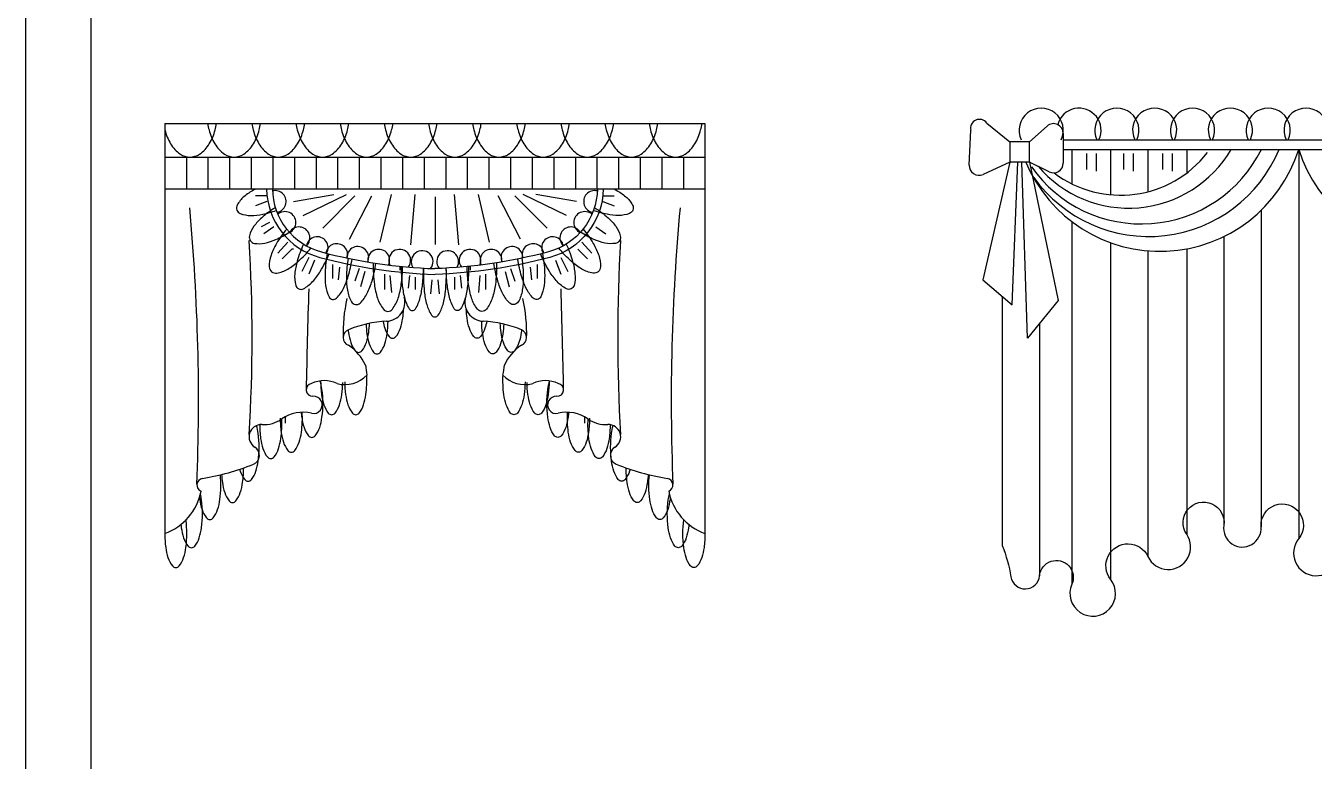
# Model space of a CAD drawing. Header units: inches. Extents: x 10 to 52.5, y 12.6 to 37.4.
# Drawn here: x 31.53 to 38.19, y 25.02 to 28.83 of the extents above; entities that cross this region are included whole.
import ezdxf

# ---------------------------------------------------------------- set-up
doc = ezdxf.new("R2010")
doc.units = ezdxf.units.IN
doc.header["$MEASUREMENT"] = 0
for name, color, linetype in [('02', 2, 'Continuous'), ('4', 4, 'Continuous'), ('kadrbm', 4, 'Continuous')]:
    doc.layers.add(name, color=color, linetype=linetype)

# ---------------------------------------------------------------- blocks, each defined once
blk = doc.blocks.new('kadrbm')
at = {"layer": 'kadrbm', "color": 4}
blk.add_lwpolyline([(0, 0), (0, 24.7972), (21, 24.7972), (21, 0), (0, 0)], close=True, dxfattribs=at)
blk.add_lwpolyline([(20.6631, 0.3257), (20.6631, 24.4603), (0.3369, 24.4603), (0.3369, 0.3257), (20.6631, 0.3257)], dxfattribs=at)

msp = doc.modelspace()

# ---------------------------------------------------------------- linework, layer by layer
at = {"layer": '02'}
for p, q in [((36.4085, 28.1052), (36.4169, 28.2852)), ((36.4987, 28.3222), (36.6191, 28.226)), ((36.721, 28.226), (36.811, 28.3065)), ((36.895, 28.2689), (36.895, 28.1153)), ((36.721, 28.226), (36.6191, 28.226)), ((36.6191, 28.226), (36.6191, 28.1207)), ((36.721, 28.1207), (36.721, 28.226)), ((32.2459, 28.1466), (35.0412, 28.1466)), ((32.3577, 28.1466), (32.3577, 27.9816)), ((32.4695, 28.1466), (32.4695, 27.9816)), ((32.5813, 28.1466), (32.5813, 27.9816)), ((32.6931, 28.1466), (32.6931, 27.9816)), ((32.8049, 28.1466), (32.8049, 27.9816)), ((32.9168, 28.1466), (32.9168, 27.9816)), ((33.0286, 28.1466), (33.0286, 27.9816)), ((33.1404, 28.1466), (33.1404, 27.9816)), ((33.2522, 28.1466), (33.2522, 27.9816)), ((33.364, 28.1466), (33.364, 27.9816)), ((33.4758, 28.1466), (33.4758, 27.9816)), ((33.5876, 28.1466), (33.5876, 27.9816)), ((33.6995, 28.1466), (33.6995, 27.9816)), ((33.8113, 28.1466), (33.8113, 27.9816)), ((33.9231, 28.1466), (33.9231, 27.9816)), ((34.0349, 28.1466), (34.0349, 27.9816)), ((34.1467, 28.1466), (34.1467, 27.9816)), ((34.2585, 28.1466), (34.2585, 27.9816)), ((34.3704, 28.1466), (34.3704, 27.9816)), ((34.4822, 28.1466), (34.4822, 27.9816)), ((34.594, 28.1466), (34.594, 27.9816)), ((34.7058, 28.1466), (34.7058, 27.9816)), ((34.8176, 28.1466), (34.8176, 27.9816)), ((34.9294, 28.1466), (34.9294, 27.9816)), ((36.895, 28.1859), (39.3314, 28.1859)), ((36.9395, 28.1859), (36.9395, 28.0082)), ((37.0148, 28.1654), (37.0148, 28.0818)), ((37.065, 28.1654), (37.065, 28.0735)), ((37.1403, 28.1859), (37.1403, 27.9518)), ((37.2073, 28.1654), (37.2073, 28.0818)), ((37.2575, 28.1654), (37.2575, 28.0735)), ((37.3328, 28.1859), (37.3328, 27.9673)), ((37.4081, 28.1654), (37.4081, 28.0818)), ((37.4583, 28.1654), (37.4583, 28.0735)), ((37.5336, 28.1859), (37.5336, 28.0635)), ((38.1132, 28.1859), (38.1132, 26.1731)), ((36.6191, 28.1207), (36.4785, 27.5122)), ((36.6191, 28.1207), (36.4798, 28.057)), ((36.721, 28.1207), (36.6191, 28.1207)), ((36.6302, 27.3822), (36.6591, 28.1207)), ((36.7097, 27.2089), (36.6808, 28.1207)), ((36.721, 28.1207), (36.8686, 27.4039)), ((36.822, 28.0702), (36.721, 28.1207)), ((32.2459, 27.9816), (35.0412, 27.9816)), ((32.7738, 27.9454), (32.7159, 27.9454)), ((32.9114, 27.9165), (33.1214, 27.9527)), ((32.9621, 27.8442), (33.1865, 27.9527)), ((33.0635, 27.7791), (33.23, 27.9454)), ((33.201, 27.7212), (33.3169, 27.9454)), ((33.3603, 27.7068), (33.4183, 27.9527)), ((33.5196, 27.6923), (33.5414, 27.9527)), ((33.6442, 27.9401), (33.6442, 27.695)), ((33.7675, 27.6923), (33.7458, 27.9527)), ((33.9268, 27.7068), (33.8689, 27.9527)), ((34.0861, 27.7212), (33.9702, 27.9454)), ((34.2237, 27.7791), (34.0571, 27.9454)), ((34.325, 27.8442), (34.1006, 27.9527)), ((34.3757, 27.9165), (34.1657, 27.9527)), ((34.5133, 27.9454), (34.5712, 27.9454)), ((32.7738, 27.9165), (32.7159, 27.8948)), ((34.5133, 27.9165), (34.5712, 27.8948)), ((37.9185, 27.8706), (37.9185, 26.2338)), ((32.7883, 27.808), (32.7449, 27.7863)), ((36.9395, 27.8127), (36.9395, 25.9372)), ((32.81, 27.7863), (32.7593, 27.7501)), ((34.4771, 27.7863), (34.5278, 27.7501)), ((37.726, 27.7355), (37.726, 26.2404)), ((32.8824, 27.7068), (32.8317, 27.6489)), ((32.9042, 27.6706), (32.8535, 27.62)), ((32.9114, 27.6706), (32.9042, 27.6706)), ((34.383, 27.6706), (34.4336, 27.62)), ((34.4047, 27.7068), (34.4554, 27.6489)), ((37.1403, 27.7035), (37.1403, 25.9624)), ((37.5336, 27.6717), (37.5336, 26.1954)), ((32.991, 27.6272), (32.9548, 27.5549)), ((33.02, 27.6127), (32.991, 27.5404)), ((34.2671, 27.6127), (34.2961, 27.5404)), ((34.2961, 27.6272), (34.3323, 27.5549)), ((37.3328, 27.6615), (37.3328, 26.0804)), ((33.1141, 27.591), (33.1141, 27.5187)), ((33.1503, 27.5766), (33.1431, 27.5115)), ((33.2517, 27.5693), (33.23, 27.5042)), ((33.2807, 27.5549), (33.259, 27.4753)), ((33.3821, 27.5404), (33.3821, 27.4609)), ((33.9051, 27.5404), (33.9051, 27.4609)), ((34.0064, 27.5549), (34.0282, 27.4753)), ((34.0354, 27.5693), (34.0571, 27.5042)), ((34.1368, 27.5766), (34.144, 27.5115)), ((34.173, 27.591), (34.173, 27.5187)), ((33.411, 27.5332), (33.4183, 27.4464)), ((33.5124, 27.5332), (33.5051, 27.4681)), ((33.5414, 27.5259), (33.5414, 27.4609)), ((33.6282, 27.5115), (33.621, 27.4392)), ((33.6589, 27.5115), (33.6661, 27.4392)), ((33.7458, 27.5259), (33.7458, 27.4609)), ((33.7747, 27.5332), (33.782, 27.4681)), ((33.8761, 27.5332), (33.8689, 27.4464)), ((36.4785, 27.5122), (36.6302, 27.3822)), ((36.8686, 27.4039), (36.7097, 27.2089)), ((36.7722, 27.2856), (36.7722, 25.9807))]:
    msp.add_line(p, q, dxfattribs=at)
for points in [[(32.2459, 28.2894, 0.001819), (32.2465, 28.2867, 0.07478), (32.2764, 28.2151, 0.106996), (32.3265, 28.162, 0.309503), (32.4263, 28.162)], [(32.4263, 28.162, 0.106996), (32.4764, 28.2151, 0.07478), (32.5062, 28.2867, 0.02241), (32.5131, 28.3205, 0.024754)], [(32.4681, 28.3205, 0.02241), (32.475, 28.2867, 0.07478), (32.5048, 28.2151, 0.106996), (32.5549, 28.162, 0.309503), (32.6547, 28.162)], [(32.6547, 28.162, 0.106996), (32.7048, 28.2151, 0.07478), (32.7347, 28.2867, 0.02241), (32.7415, 28.3205, 0.024754)], [(32.6965, 28.3205, 0.02241), (32.7034, 28.2867, 0.07478), (32.7332, 28.2151, 0.106996), (32.7834, 28.162, 0.309503), (32.8831, 28.162)], [(32.8831, 28.162, 0.106996), (32.9332, 28.2151, 0.07478), (32.9631, 28.2867, 0.02241), (32.97, 28.3205, 0.024754)], [(32.9249, 28.3205, 0.02241), (32.9318, 28.2867, 0.07478), (32.9617, 28.2151, 0.106996), (33.0118, 28.162, 0.309503), (33.1115, 28.162)], [(33.1115, 28.162, 0.106996), (33.1616, 28.2151, 0.07478), (33.1915, 28.2867, 0.02241), (33.1984, 28.3205, 0.024754)], [(33.1533, 28.3205, 0.02241), (33.1602, 28.2867, 0.07478), (33.1901, 28.2151, 0.106996), (33.2402, 28.162, 0.309503), (33.3399, 28.162)], [(33.3399, 28.162, 0.106996), (33.39, 28.2151, 0.07478), (33.4199, 28.2867, 0.02241), (33.4268, 28.3205, 0.024754)], [(33.3817, 28.3205, 0.02241), (33.3886, 28.2867, 0.07478), (33.4185, 28.2151, 0.106996), (33.4686, 28.162, 0.309503), (33.5683, 28.162)], [(33.5683, 28.162, 0.106996), (33.6185, 28.2151, 0.07478), (33.6483, 28.2867, 0.02241), (33.6552, 28.3205, 0.024754)], [(33.6102, 28.3205, 0.02241), (33.617, 28.2867, 0.07478), (33.6469, 28.2151, 0.106996), (33.697, 28.162, 0.309503), (33.7968, 28.162)], [(33.7968, 28.162, 0.106996), (33.8469, 28.2151, 0.07478), (33.8767, 28.2867, 0.02241), (33.8836, 28.3205, 0.024754)], [(33.8386, 28.3205, 0.02241), (33.8455, 28.2867, 0.07478), (33.8753, 28.2151, 0.106996), (33.9254, 28.162, 0.309503), (34.0252, 28.162)], [(34.0252, 28.162, 0.106996), (34.0753, 28.2151, 0.07478), (34.1052, 28.2867, 0.02241), (34.112, 28.3205, 0.024754)], [(34.067, 28.3205, 0.02241), (34.0739, 28.2867, 0.07478), (34.1037, 28.2151, 0.106996), (34.1538, 28.162, 0.309503), (34.2536, 28.162)], [(34.2536, 28.162, 0.106996), (34.3037, 28.2151, 0.07478), (34.3336, 28.2867, 0.02241), (34.3404, 28.3205, 0.024754)], [(34.2954, 28.3205, 0.02241), (34.3023, 28.2867, 0.07478), (34.3321, 28.2151, 0.106996), (34.3823, 28.162, 0.309503), (34.482, 28.162)], [(34.482, 28.162, 0.106996), (34.5321, 28.2151, 0.07478), (34.562, 28.2867, 0.02241), (34.5689, 28.3205, 0.024754)], [(34.5238, 28.3205, 0.02241), (34.5307, 28.2867, 0.07478), (34.5606, 28.2151, 0.106996), (34.6107, 28.162, 0.309503), (34.7104, 28.162)], [(34.7104, 28.162, 0.106996), (34.7605, 28.2151, 0.07478), (34.7904, 28.2867, 0.02241), (34.7973, 28.3205, 0.024754)], [(34.7522, 28.3205, 0.02241), (34.7591, 28.2867, 0.07478), (34.789, 28.2151, 0.106996), (34.8391, 28.162, 0.309503), (34.9388, 28.162)], [(34.9388, 28.162, 0.106996), (34.9889, 28.2151, 0.07478), (35.0188, 28.2867, 0.02241), (35.0257, 28.3205, 0.024754)], [(32.7161, 27.9816, 0.00497), (32.7065, 27.9764, 0.050174), (32.6558, 27.9415, 0.093509), (32.6206, 27.8979, 0.450628), (32.6365, 27.8546, 0.093509), (32.6917, 27.8443, 0.050174), (32.7529, 27.8506, 0.033448), (32.8231, 27.87, 0.037659)], [(32.773, 27.9812, 0.335886), (33.0485, 27.6273, 0.057257), (33.6426, 27.5395, 0.057257)], [(32.8028, 27.9816, 0.335886), (33.0562, 27.6561, 0.057257), (33.6436, 27.5693)], [(34.4843, 27.9816, -0.335886), (34.2309, 27.6561, -0.057257), (33.6436, 27.5693)], [(34.5142, 27.9812, -0.335886), (34.2386, 27.6273, -0.057257), (33.6445, 27.5395, -0.057257)], [(34.5711, 27.9816, -0.00497), (34.5806, 27.9764, -0.050174), (34.6313, 27.9415, -0.093509), (34.6665, 27.8979, -0.450629), (34.6506, 27.8546, -0.093509), (34.5954, 27.8443, -0.050174), (34.5342, 27.8506, -0.033448), (34.464, 27.87, -0.037659)], [(32.818, 27.8854, 0.043783), (32.7474, 27.8324)], [(34.4691, 27.8854, -0.043783), (34.5397, 27.8324, -0.051876), (34.5796, 27.7883, -0.095153), (34.6029, 27.7393, -0.439182), (34.5775, 27.7002, -0.095153), (34.5233, 27.7014, -0.051876), (34.4667, 27.7198, -0.039765), (34.3968, 27.7578, -0.051876)], [(32.7474, 27.8324, 0.051876), (32.7075, 27.7883, 0.095153), (32.6843, 27.7393, 0.439182), (32.7096, 27.7002, 0.095153), (32.7638, 27.7014, 0.051876), (32.8204, 27.7198, 0.039495), (32.8903, 27.7578, 0.051876)], [(32.8768, 27.7738, 0.038841), (32.824, 27.6991)], [(34.4103, 27.7738, -0.038841), (34.4631, 27.6991, -0.0503), (34.4914, 27.6385, -0.093634), (34.5004, 27.5783, -0.44977), (34.4616, 27.5464, -0.093634), (34.4043, 27.5669, -0.0503), (34.3503, 27.6064, -0.040459), (34.2848, 27.6755, -0.0503)], [(32.824, 27.6991, 0.0503), (32.7958, 27.6385, 0.093634), (32.7867, 27.5783, 0.44977), (32.8255, 27.5464, 0.093634), (32.8828, 27.5669, 0.0503), (32.9368, 27.6064, 0.040459), (33.0023, 27.6755, 0.0503)], [(32.9638, 27.6962, 0.035346), (32.9314, 27.6083)], [(34.3233, 27.6962, -0.035346), (34.3557, 27.6083, -0.045469), (34.3684, 27.5432, -0.088387), (34.3638, 27.483, -0.483988), (34.3239, 27.4653, -0.088387), (34.2762, 27.5023, -0.045469), (34.2364, 27.5554, -0.038305), (34.1899, 27.6455, -0.045469)], [(32.9314, 27.6083, 0.045469), (32.9187, 27.5432, 0.088387), (32.9233, 27.483, 0.483987), (32.9632, 27.4653, 0.088387), (33.0109, 27.5023, 0.045469), (33.0507, 27.5554, 0.038305), (33.0972, 27.6455, 0.045469)], [(33.0756, 27.55, 0.041341), (33.0783, 27.4823, 0.08319), (33.0958, 27.4232, 0.515502), (33.1347, 27.4167, 0.08319), (33.1704, 27.4669, 0.041341), (33.1949, 27.5302, 0.030058), (33.2153, 27.6189, 0.030406)], [(33.0863, 27.6483, 0.032622), (33.0756, 27.55)], [(33.1943, 27.6232, 0.034232), (33.1861, 27.5266)], [(34.0928, 27.6232, -0.034232), (34.1011, 27.5266, -0.044639), (34.096, 27.4573, -0.087396), (34.0752, 27.3977, -0.490142), (34.031, 27.3911, -0.087396), (33.9936, 27.442, -0.044639), (33.9685, 27.5067, -0.032701), (33.9487, 27.5973, -0.033062)], [(34.2008, 27.6483, -0.032622), (34.2115, 27.55, -0.041341), (34.2089, 27.4823, -0.08319), (34.1914, 27.4232, -0.515503), (34.1524, 27.4167, -0.08319), (34.1167, 27.4669, -0.041341), (34.0922, 27.5302, -0.030058), (34.0718, 27.6189, -0.030406)], [(33.1861, 27.5266, 0.044639), (33.1911, 27.4573, 0.087396), (33.2119, 27.3977, 0.490142), (33.2561, 27.3911, 0.087396), (33.2935, 27.442, 0.044639), (33.3186, 27.5067, 0.032701), (33.3385, 27.5973, 0.033062)], [(33.3243, 27.5994, 0.038652), (33.3305, 27.4873)], [(33.3305, 27.4873, 0.044895), (33.3464, 27.4174, 0.087704), (33.3769, 27.3598, 0.488236), (33.4234, 27.3598, 0.087704), (33.4539, 27.4174, 0.044895), (33.4698, 27.4873, 0.032017), (33.4762, 27.5802, 0.03327)], [(33.4619, 27.5816, 0.004943), (33.4617, 27.5621, 0.024227)], [(33.4689, 27.5809, 0.025039), (33.4739, 27.4885, 0.035502), (33.4859, 27.4202, 0.074712), (33.5102, 27.3618, 0.564127), (33.5435, 27.3618, 0.074712), (33.5678, 27.4202, 0.035502), (33.5799, 27.4885, 0.022611), (33.5847, 27.5719, 0.025832)], [(33.5844, 27.5719, 0.036692), (33.5889, 27.4506)], [(33.5889, 27.4506, 0.03788), (33.6013, 27.3847, 0.078323), (33.6261, 27.3291, 0.543719), (33.661, 27.3291, 0.078323), (33.6858, 27.3847, 0.03788), (33.6982, 27.4506, 0.036692), (33.7027, 27.5719, 0.03788)], [(33.8182, 27.5809, -0.025039), (33.8132, 27.4885, -0.035502), (33.8012, 27.4202, -0.074712), (33.7769, 27.3618, -0.564127), (33.7436, 27.3618, -0.074712), (33.7193, 27.4202, -0.035502), (33.7072, 27.4885, -0.022611), (33.7024, 27.5719, -0.025832)], [(33.9628, 27.5994, -0.038653), (33.9566, 27.4873, -0.044895), (33.9407, 27.4174, -0.087704), (33.9102, 27.3598, -0.488236), (33.8637, 27.3598, -0.087704), (33.8332, 27.4174, -0.044895), (33.8174, 27.4873, -0.032017), (33.8109, 27.5802, -0.03327)], [(33.8252, 27.5816, -0.004943), (33.8254, 27.5621, -0.024227)], [(33.3752, 27.296, 0.030671), (33.3843, 27.2608, 0.088078), (33.4073, 27.2178, 0.485912), (33.4423, 27.2178, 0.088078), (33.4653, 27.2608, 0.045208), (33.4772, 27.313, 0.02128), (33.4814, 27.3587, 0.033526)], [(33.9119, 27.296, -0.030671), (33.9028, 27.2608, -0.088078), (33.8798, 27.2178, -0.485912), (33.8448, 27.2178, -0.088078), (33.8219, 27.2608, -0.045208), (33.8099, 27.313, -0.02128), (33.8057, 27.3587, -0.033526)], [(33.1949, 27.2527, 0.00604), (33.1965, 27.2398, 0.045208), (33.2084, 27.1876, 0.088078), (33.2313, 27.1446, 0.485912), (33.2664, 27.1446, 0.088078), (33.2893, 27.1876, 0.045208), (33.3012, 27.2398, 0.021702), (33.3055, 27.2864, 0.033526)], [(33.2874, 27.2825, 0.023289), (33.2918, 27.2325, 0.045208), (33.3037, 27.1803, 0.088078), (33.3266, 27.1373, 0.485912), (33.3617, 27.1373, 0.088078), (33.3846, 27.1803, 0.045208), (33.3965, 27.2325, 0.030406), (33.4013, 27.2978, 0.033526)], [(33.9997, 27.2825, -0.023289), (33.9953, 27.2325, -0.045208), (33.9834, 27.1803, -0.088078), (33.9605, 27.1373, -0.485912), (33.9254, 27.1373, -0.088078), (33.9025, 27.1803, -0.045208), (33.8906, 27.2325, -0.030406), (33.8858, 27.2978, -0.033526)], [(34.0922, 27.2527, -0.00604), (34.0907, 27.2398, -0.045208), (34.0787, 27.1876, -0.088078), (34.0558, 27.1446, -0.485912), (34.0207, 27.1446, -0.088078), (33.9978, 27.1876, -0.045208), (33.9859, 27.2398, -0.021702), (33.9816, 27.2864, -0.033526)], [(33.177, 26.9835, 0.030675), (33.1818, 26.9176, 0.045208), (33.1937, 26.8654, 0.088078), (33.2167, 26.8224, 0.485912), (33.2517, 26.8224, 0.088078), (33.2746, 26.8654, 0.045208), (33.2866, 26.9176, 0.047003), (33.2906, 27.0186, 0.045208)], [(34.1101, 26.9835, -0.030675), (34.1053, 26.9176, -0.045208), (34.0934, 26.8654, -0.088078), (34.0705, 26.8224, -0.485912), (34.0354, 26.8224, -0.088078), (34.0125, 26.8654, -0.045208), (34.0005, 26.9176, -0.047003), (33.9965, 27.0186, -0.045208)], [(32.9517, 26.8262, 0.012036), (32.9545, 26.8005, 0.045208), (32.9664, 26.7482, 0.088078), (32.9894, 26.7052, 0.485912), (33.0244, 26.7052, 0.088078), (33.0474, 26.7482, 0.045208), (33.0593, 26.8005, 0.067127), (33.0593, 26.9445, 0.038027), (33.0499, 26.9886, 0.088078)], [(33.0523, 26.989, 0.033203), (33.0572, 26.9176, 0.045208), (33.0691, 26.8654, 0.088078), (33.092, 26.8224, 0.485912), (33.1271, 26.8224, 0.088078), (33.15, 26.8654, 0.045208), (33.1619, 26.9176, 0.029564), (33.1667, 26.9811, 0.033526)], [(34.2348, 26.989, -0.033203), (34.2299, 26.9176, -0.045208), (34.218, 26.8654, -0.088078), (34.1951, 26.8224, -0.485912), (34.16, 26.8224, -0.088078), (34.1371, 26.8654, -0.045208), (34.1252, 26.9176, -0.029564), (34.1204, 26.9811, -0.033526)], [(34.3354, 26.8262, -0.012036), (34.3326, 26.8005, -0.045208), (34.3207, 26.7482, -0.088078), (34.2977, 26.7052, -0.485912), (34.2627, 26.7052, -0.088078), (34.2397, 26.7482, -0.045208), (34.2278, 26.8005, -0.067127), (34.2278, 26.9445, -0.038027), (34.2372, 26.9886, -0.088078)], [(32.8435, 26.7955, 0.033526), (32.8483, 26.7235, 0.045208), (32.8602, 26.6712, 0.088078), (32.8832, 26.6283, 0.485912), (32.9182, 26.6283, 0.088078), (32.9411, 26.6712, 0.045208), (32.9531, 26.7235, 0.047895), (32.957, 26.8264, 0.045208)], [(34.4437, 26.7955, -0.033526), (34.4388, 26.7235, -0.045208), (34.4269, 26.6712, -0.088078), (34.404, 26.6283, -0.485912), (34.3689, 26.6283, -0.088078), (34.346, 26.6712, -0.045208), (34.334, 26.7235, -0.047895), (34.3301, 26.8264, -0.045208)], [(34.417, 26.8034, -0.015526), (34.4181, 26.77, -0.033526)], [(32.6335, 26.5313, 0.008857), (32.6365, 26.5212, 0.088078), (32.6595, 26.4782, 0.485912), (32.6945, 26.4782, 0.088078), (32.7175, 26.5212, 0.045208), (32.7294, 26.5734, 0.067127), (32.7294, 26.7175, 0.034741), (32.7211, 26.7579, 0.088078)], [(32.7371, 26.7626, 0.033526), (32.7419, 26.6906, 0.045208), (32.7538, 26.6384, 0.088078), (32.7768, 26.5954, 0.485912), (32.8118, 26.5954, 0.088078), (32.8348, 26.6384, 0.045208), (32.8467, 26.6906, 0.046894), (32.8508, 26.7914, 0.045208)], [(34.55, 26.7626, -0.033526), (34.5452, 26.6906, -0.045208), (34.5333, 26.6384, -0.088078), (34.5103, 26.5954, -0.485912), (34.4753, 26.5954, -0.088078), (34.4524, 26.6384, -0.045208), (34.4404, 26.6906, -0.046894), (34.4364, 26.7914, -0.045208)], [(34.6537, 26.5313, -0.008857), (34.6506, 26.5212, -0.088078), (34.6276, 26.4782, -0.485912), (34.5926, 26.4782, -0.088078), (34.5697, 26.5212, -0.045208), (34.5577, 26.5734, -0.067127), (34.5577, 26.7175, -0.034741), (34.5661, 26.7579, -0.088078)], [(32.54, 26.5043, 0.01897), (32.544, 26.4636, 0.045208), (32.5559, 26.4114, 0.088078), (32.5788, 26.3684, 0.485912), (32.6139, 26.3684, 0.088078), (32.6368, 26.4114, 0.045208), (32.6487, 26.4636, 0.034699), (32.6536, 26.5382, 0.045208)], [(34.7471, 26.5043, -0.01897), (34.7431, 26.4636, -0.045208), (34.7312, 26.4114, -0.088078), (34.7083, 26.3684, -0.485912), (34.6732, 26.3684, -0.088078), (34.6503, 26.4114, -0.045208), (34.6384, 26.4636, -0.034699), (34.6335, 26.5382, -0.045208)], [(32.4254, 26.3861, 0.004867), (32.4267, 26.3757, 0.045208), (32.4386, 26.3235, 0.088078), (32.4615, 26.2805, 0.485912), (32.4966, 26.2805, 0.088078), (32.5195, 26.3235, 0.045208), (32.5314, 26.3757, 0.059113), (32.5335, 26.5027, 0.045208)], [(34.8618, 26.3861, -0.004867), (34.8604, 26.3757, -0.045208), (34.8485, 26.3235, -0.088078), (34.8256, 26.2805, -0.485912), (34.7905, 26.2805, -0.088078), (34.7676, 26.3235, -0.045208), (34.7557, 26.3757, -0.059113), (34.7537, 26.5027, -0.045208)], [(32.3294, 26.2459, 0.00777), (32.3314, 26.2293, 0.045208), (32.3433, 26.177, 0.088078), (32.3662, 26.1341, 0.485912), (32.4013, 26.1341, 0.088078), (32.4242, 26.177, 0.045208), (32.4361, 26.2293, 0.067127), (32.4361, 26.3733, 0.026159), (32.4304, 26.4038, 0.088078)], [(34.9577, 26.2459, -0.00777), (34.9558, 26.2293, -0.045208), (34.9438, 26.177, -0.088078), (34.9209, 26.1341, -0.485912), (34.8859, 26.1341, -0.088078), (34.8629, 26.177, -0.045208), (34.851, 26.2293, -0.067127), (34.851, 26.3733, -0.026159), (34.8567, 26.4038, -0.088078)], [(32.2459, 26.1988, 0.033526), (32.2507, 26.1268, 0.045208), (32.2626, 26.0745, 0.088078), (32.2856, 26.0315, 0.485912), (32.3206, 26.0315, 0.088078), (32.3436, 26.0745, 0.045208), (32.3555, 26.1268, 0.066635), (32.3556, 26.2698, 0.045208)], [(35.0412, 26.1988, -0.033526), (35.0364, 26.1268, -0.045208), (35.0245, 26.0745, -0.088078), (35.0015, 26.0315, -0.485912), (34.9665, 26.0315, -0.088078), (34.9436, 26.0745, -0.045208), (34.9316, 26.1268, -0.066635), (34.9315, 26.2698, -0.045208)]]:
    msp.add_lwpolyline(points, format="xyb", dxfattribs=at)
for centre, radius, start, end in [((36.4613, 28.296), 0.0457, 34.92635, 193.7679), ((36.7808, 28.285), 0.1143, 334.68873, 205.31127), ((36.9766, 28.285), 0.1143, 334.68873, 165.06025), ((37.1723, 28.285), 0.1143, 334.68873, 205.31127), ((37.3681, 28.285), 0.1143, 334.68873, 205.31127), ((37.5639, 28.285), 0.1143, 334.68873, 205.31127), ((37.7597, 28.285), 0.1143, 334.68873, 205.31127), ((37.9555, 28.285), 0.1143, 334.68873, 205.31127), ((38.1513, 28.285), 0.1143, 334.68873, 205.31127), ((36.8446, 28.2689), 0.0504, 0, 131.80096), ((37.2987, 28.4944), 0.6939, 215.0242, 333.6072), ((37.337, 28.4664), 0.7308, 215.57989, 337.43389), ((37.2333, 28.4977), 0.6154, 220.40096, 329.56023), ((36.4589, 28.1029), 0.0504, 177.33521, 294.57167), ((36.8446, 28.1153), 0.0504, 243.45041, 0), ((32.8173, 27.9165), 0.0565, 279.52591, 104.53237), ((34.4699, 27.9165), 0.0565, 75.46763, 260.47409), ((21.5722, 26.8874), 10.8485, 357.70868, 5.26586), ((45.7149, 26.8874), 10.8485, 174.73414, 182.29132), ((32.8679, 27.808), 0.0565, 294.53023, 131.07918), ((34.4192, 27.808), 0.0565, 48.92082, 245.46977), ((32.9404, 27.7285), 0.0565, 313.18287, 150.08388), ((34.3468, 27.7285), 0.0565, 29.91612, 226.81713), ((24.1401, 27.2103), 8.5576, 356.65706, 3.37818), ((33.0345, 27.6778), 0.0565, 329.43595, 170.26774), ((33.1359, 27.6417), 0.0565, 342.03051, 171.61326), ((33.2445, 27.6272), 0.0565, 335.80757, 182.6678), ((33.3531, 27.6127), 0.0565, 334.26392, 189.06574), ((33.4617, 27.6127), 0.0565, 321.37587, 206.74711), ((33.8254, 27.6127), 0.0565, 333.25289, 218.62413), ((33.934, 27.6127), 0.0565, 350.93426, 205.73608), ((34.0426, 27.6272), 0.0565, 357.3322, 204.19243), ((34.1513, 27.6417), 0.0565, 8.38674, 197.96949), ((34.2526, 27.6778), 0.0565, 9.73226, 210.56405), ((43.147, 27.2103), 8.5576, 176.62182, 183.34294), ((33.5776, 27.6055), 0.0565, 321.2751, 212.02561), ((33.7096, 27.6055), 0.0565, 327.97439, 218.7249), ((75.9141, 26.1096), 42.9447, 178.19046, 178.89203), ((33.9342, 27.24), 0.7656, 166.83402, 182.21801), ((33.3895, 27.3964), 0.0993, 272.62645, 15.22504), ((33.3529, 27.24), 0.7656, 357.78199, 13.16598), ((-8.627, 26.1096), 42.9447, 1.10797, 1.80954), ((33.2127, 27.213), 0.0436, 112.40273, 247.59727), ((33.0619, 26.9686), 0.2443, 24.58379, 56.68518), ((34.2252, 26.9686), 0.2443, 123.31482, 155.41621), ((34.2173, 27.1775), 0.9394, 186.56022, 189.71879), ((33.0698, 27.1775), 0.9394, 350.28121, 353.43978), ((34.2713, 26.8646), 0.0446, 86.07637, 283.46203), ((34.5417, 26.6994), 0.0633, 301.5957, 93.15062), ((34.6008, 26.6034), 0.0494, 121.5957, 247.94271), ((32.4463, 26.4504), 0.0344, 98.9563, 248.34857)]:
    msp.add_arc(centre, radius, start, end, dxfattribs=at)
at = {"layer": '4'}
for p, q in [((32.2459, 28.3205), (35.0412, 28.3205)), ((32.2459, 28.3205), (32.2459, 26.1988)), ((35.0412, 28.3205), (35.0412, 26.1988)), ((36.895, 28.2361), (39.3314, 28.2361)), ((36.5797, 27.4255), (36.5797, 26.1366))]:
    msp.add_line(p, q, dxfattribs=at)
for points in [[(32.8701, 26.8034, 0.015526), (32.869, 26.77, 0.033526)], [(36.5797, 26.1366, -0.050304), (36.624, 25.9753, 0.877553), (36.7722, 25.9807, -1.175834), (36.9395, 25.9372, 1.7667), (37.1403, 25.9624, -1.122466), (37.3328, 26.0804, 1.088788), (37.5336, 26.1954, -1.468611), (37.726, 26.2404, 1.118107), (37.9185, 26.2338, -1.475429), (38.1132, 26.1731, 1.091104), (38.3079, 26.0414, -1.014397), (38.5004, 25.9307, 1.37705), (38.6928, 25.8874, -1.029726), (38.8936, 25.9002, 1.385403), (39.0861, 25.9715, -1.073682), (39.2869, 26.1102, 0.727593), (39.4542, 26.1476, -1.247203), (39.6467, 26.0857, 0.721011)]]:
    msp.add_lwpolyline(points, format="xyb", dxfattribs=at)
for centre, radius, start, end in [((37.3953, 28.4114), 0.7524, 202.72366, 342.56566), ((37.1914, 28.5202), 0.5707, 232.91778, 322.06895), ((38.8311, 28.4114), 0.7524, 197.43434, 337.27634), ((33.8976, 27.3964), 0.0993, 164.77496, 267.37355), ((33.4211, 26.7074), 0.5904, 92.62645, 112.40273), ((33.866, 26.7074), 0.5904, 67.59727, 87.37355), ((34.0744, 27.213), 0.0436, 292.40273, 67.59727), ((33.1783, 27.1234), 0.154, 254.59707, 317.25826), ((34.1088, 27.1234), 0.154, 222.74174, 285.40293), ((33.0105, 26.9422), 0.0332, 98.7715, 273.92363), ((33.0715, 26.8391), 0.1511, 64.10844, 115.89156), ((34.2157, 26.8391), 0.1511, 64.10844, 115.89156), ((34.2766, 26.9422), 0.0332, 266.07637, 81.2285), ((33.0159, 26.8646), 0.0446, 256.53797, 93.92363), ((32.961, 26.6356), 0.1909, 76.53797, 125.00595), ((34.3261, 26.6356), 0.1909, 54.99405, 103.46203), ((32.7454, 26.6994), 0.0633, 86.84938, 238.4043), ((32.7579, 26.9257), 0.1633, 266.84938, 305.00595), ((34.5293, 26.9257), 0.1633, 234.99405, 273.15062), ((32.6863, 26.6034), 0.0494, 292.05729, 58.4043), ((32.2541, 27.6702), 1.2005, 278.9563, 292.05729), ((35.033, 27.6702), 1.2005, 247.94271, 261.0437), ((34.8408, 26.4504), 0.0344, 291.65143, 81.0437), ((32.145, 26.4751), 0.2941, 290.05628, 348.90516), ((35.1421, 26.4751), 0.2941, 191.09484, 249.94372)]:
    msp.add_arc(centre, radius, start, end, dxfattribs=at)

# ---------------------------------------------------------------- block references
at = {"layer": 'kadrbm'}
msp.add_blockref('kadrbm', (31.5267, 12.5763), dxfattribs=at)

doc.saveas('drawing.dxf')
